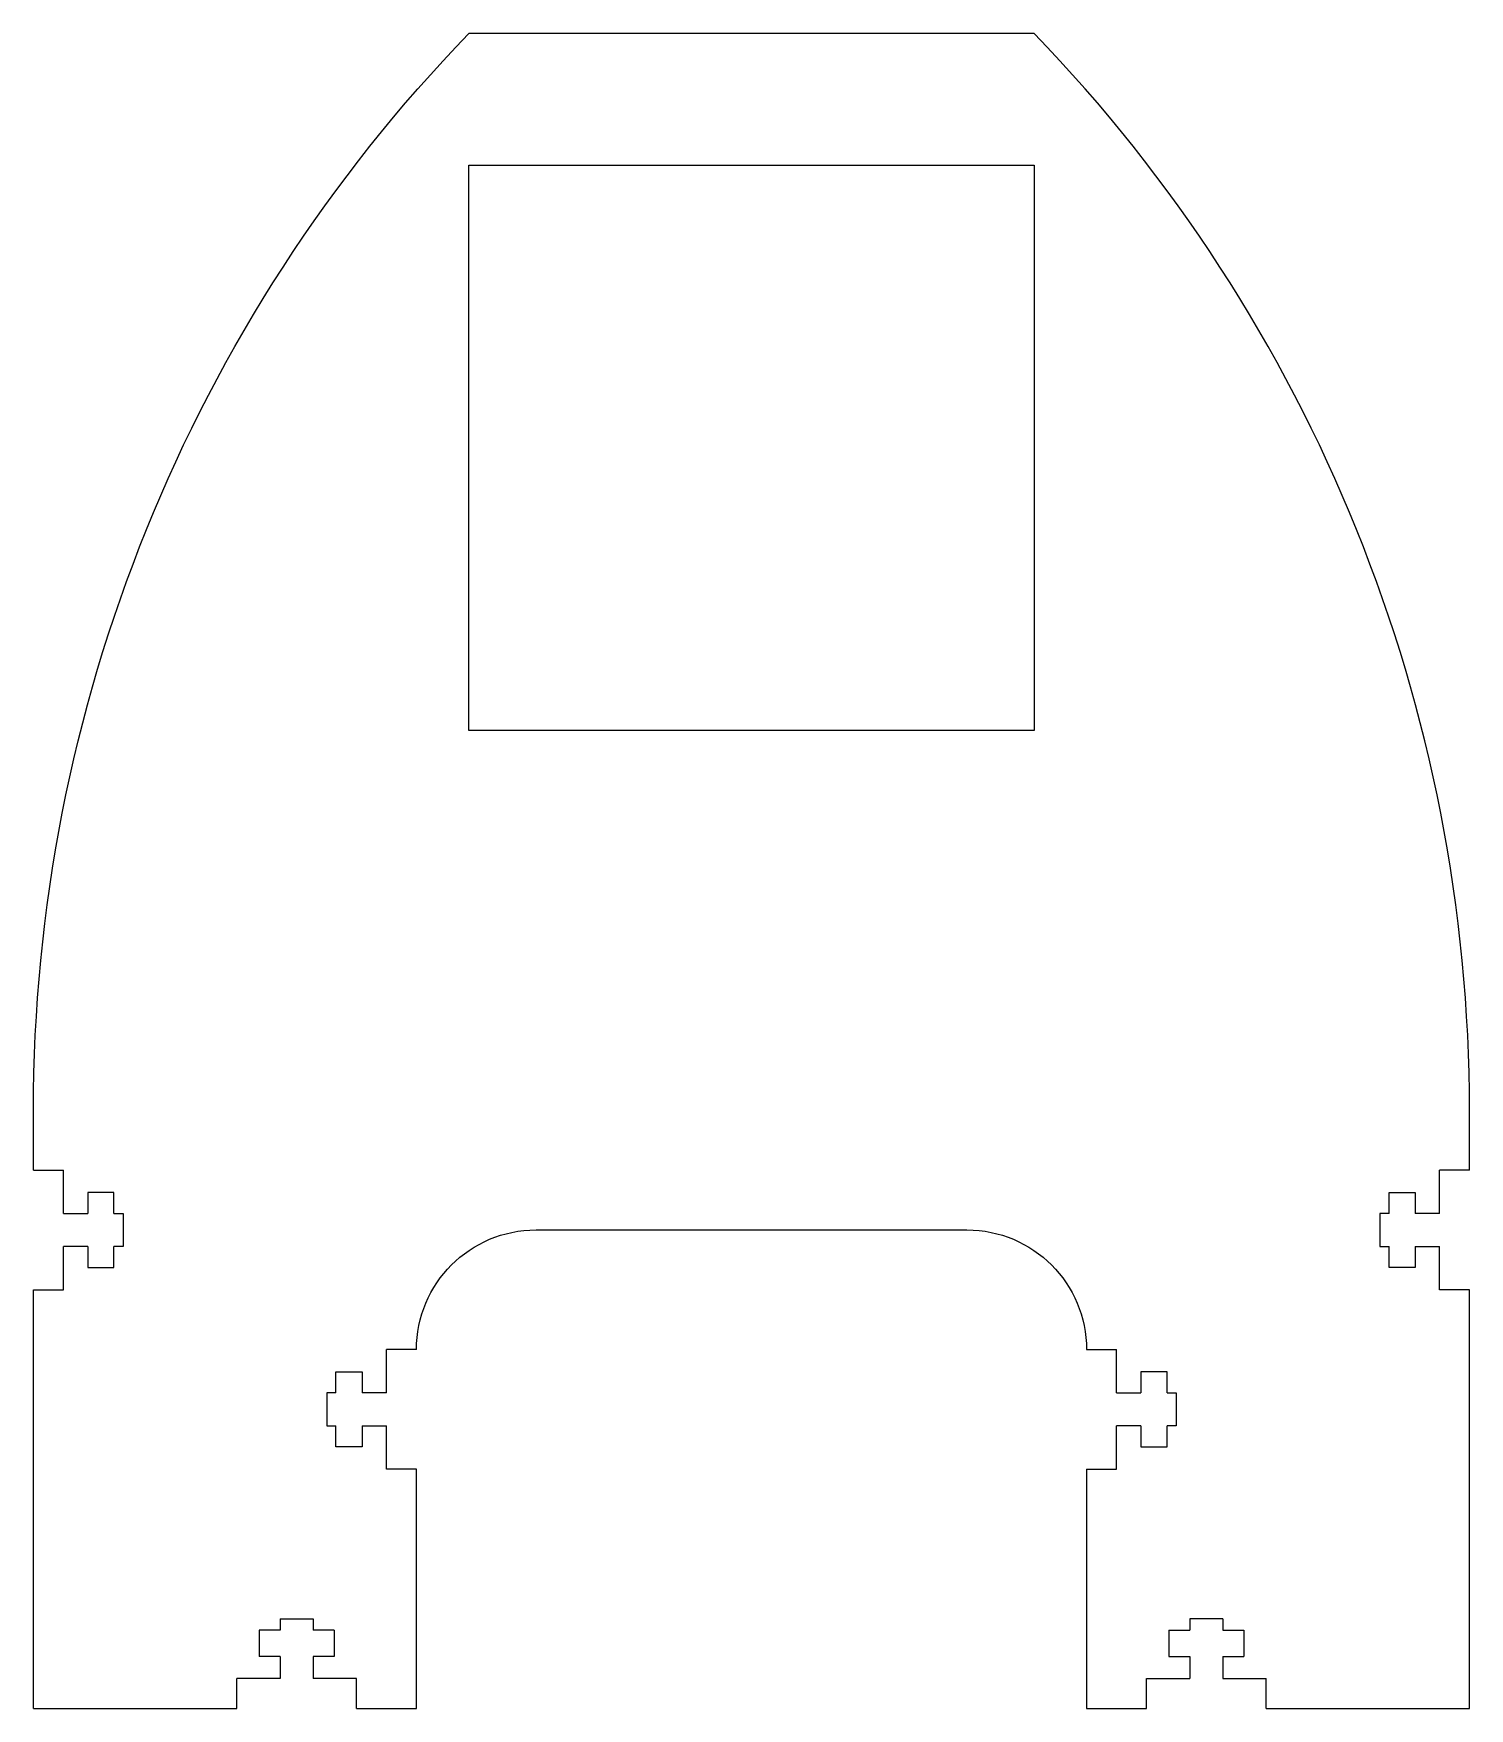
# Model space of a CAD drawing. Extents: x -3 to 3, y -7.2 to -0.2.
import ezdxf

# ---------------------------------------------------------------- set-up
doc = ezdxf.new("R2010")
doc.units = 0
doc.layers.add('VISIBLE', color=7, linetype='CONTINUOUS')

msp = doc.modelspace()

# ---------------------------------------------------------------- linework, layer by layer
at = {"layer": 'VISIBLE'}
for p, q in [((1.1811, -0.2, 0.125), (-1.1811, -0.2, 0.125)), ((-1.1811, -3.1122, 0.125), (-1.1811, -0.75, 0.125)), ((-1.1811, -0.75, 0.125), (1.1811, -0.75, 0.125)), ((1.1811, -0.75, 0.125), (1.1811, -3.1122, 0.125)), ((1.1811, -3.1122, 0.125), (-1.1811, -3.1122, 0.125)), ((-3, -4.95, 0.125), (-3, -4.7, 0.125)), ((3, -4.95, 0.125), (3, -4.7, 0.125)), ((-3, -4.95, 0.125), (-2.875, -4.95, 0.125)), ((-2.875, -5.131, 0.125), (-2.875, -4.95, 0.125)), ((2.875, -5.131, 0.125), (2.875, -4.95, 0.125)), ((3, -4.95, 0.125), (2.875, -4.95, 0.125)), ((-2.7728, -5.0435, 0.125), (-2.7728, -5.131, 0.125)), ((-2.6638, -5.0435, 0.125), (-2.7728, -5.0435, 0.125)), ((-2.6638, -5.131, 0.125), (-2.6638, -5.0435, 0.125)), ((2.6638, -5.131, 0.125), (2.6638, -5.0435, 0.125)), ((2.6638, -5.0435, 0.125), (2.7728, -5.0435, 0.125)), ((2.7728, -5.0435, 0.125), (2.7728, -5.131, 0.125)), ((-2.875, -5.131, 0.125), (-2.7728, -5.131, 0.125)), ((-2.6638, -5.131, 0.125), (-2.625, -5.131, 0.125)), ((-2.625, -5.131, 0.125), (-2.625, -5.269, 0.125)), ((2.625, -5.131, 0.125), (2.625, -5.269, 0.125)), ((2.6638, -5.131, 0.125), (2.625, -5.131, 0.125)), ((2.875, -5.131, 0.125), (2.7728, -5.131, 0.125)), ((-0.9, -5.2, 0.125), (0.9, -5.2, 0.125)), ((-2.7728, -5.269, 0.125), (-2.875, -5.269, 0.125)), ((-2.875, -5.45, 0.125), (-2.875, -5.269, 0.125)), ((-2.7728, -5.269, 0.125), (-2.7728, -5.3565, 0.125)), ((-2.625, -5.269, 0.125), (-2.6638, -5.269, 0.125)), ((-2.6638, -5.3565, 0.125), (-2.6638, -5.269, 0.125)), ((2.625, -5.269, 0.125), (2.6638, -5.269, 0.125)), ((2.6638, -5.3565, 0.125), (2.6638, -5.269, 0.125)), ((2.7728, -5.269, 0.125), (2.875, -5.269, 0.125)), ((2.7728, -5.269, 0.125), (2.7728, -5.3565, 0.125)), ((2.875, -5.45, 0.125), (2.875, -5.269, 0.125)), ((-2.7728, -5.3565, 0.125), (-2.6638, -5.3565, 0.125)), ((2.7728, -5.3565, 0.125), (2.6638, -5.3565, 0.125)), ((-3, -5.45, 0.125), (-2.875, -5.45, 0.125)), ((-3, -7.2, 0.125), (-3, -5.45, 0.125)), ((3, -5.45, 0.125), (2.875, -5.45, 0.125)), ((3, -7.2, 0.125), (3, -5.45, 0.125)), ((-1.525, -5.881, 0.125), (-1.525, -5.7, 0.125)), ((-1.4, -5.7, 0.125), (-1.525, -5.7, 0.125)), ((1.4, -5.7, 0.125), (1.525, -5.7, 0.125)), ((1.525, -5.881, 0.125), (1.525, -5.7, 0.125)), ((-1.7362, -5.881, 0.125), (-1.7362, -5.7935, 0.125)), ((-1.7362, -5.7935, 0.125), (-1.6272, -5.7935, 0.125)), ((-1.6272, -5.7935, 0.125), (-1.6272, -5.881, 0.125)), ((1.6272, -5.7935, 0.125), (1.6272, -5.881, 0.125)), ((1.7362, -5.7935, 0.125), (1.6272, -5.7935, 0.125)), ((1.7362, -5.881, 0.125), (1.7362, -5.7935, 0.125)), ((-1.775, -5.881, 0.125), (-1.775, -6.019, 0.125)), ((-1.7362, -5.881, 0.125), (-1.775, -5.881, 0.125)), ((-1.525, -5.881, 0.125), (-1.6272, -5.881, 0.125)), ((1.525, -5.881, 0.125), (1.6272, -5.881, 0.125)), ((1.7362, -5.881, 0.125), (1.775, -5.881, 0.125)), ((1.775, -5.881, 0.125), (1.775, -6.019, 0.125)), ((-1.775, -6.019, 0.125), (-1.7362, -6.019, 0.125)), ((-1.7362, -6.1065, 0.125), (-1.7362, -6.019, 0.125)), ((-1.6272, -6.019, 0.125), (-1.525, -6.019, 0.125)), ((-1.6272, -6.019, 0.125), (-1.6272, -6.1065, 0.125)), ((-1.525, -6.2, 0.125), (-1.525, -6.019, 0.125)), ((1.6272, -6.019, 0.125), (1.525, -6.019, 0.125)), ((1.525, -6.2, 0.125), (1.525, -6.019, 0.125)), ((1.6272, -6.019, 0.125), (1.6272, -6.1065, 0.125)), ((1.775, -6.019, 0.125), (1.7362, -6.019, 0.125)), ((1.7362, -6.1065, 0.125), (1.7362, -6.019, 0.125)), ((-1.6272, -6.1065, 0.125), (-1.7362, -6.1065, 0.125)), ((1.6272, -6.1065, 0.125), (1.7362, -6.1065, 0.125)), ((-1.4, -6.2, 0.125), (-1.525, -6.2, 0.125)), ((-1.4, -7.2, 0.125), (-1.4, -6.2, 0.125)), ((1.4, -6.2, 0.125), (1.525, -6.2, 0.125)), ((1.4, -6.2, 0.125), (1.4, -7.2, 0.125)), ((-1.969, -6.825, 0.125), (-1.969, -6.873, 0.125)), ((-1.969, -6.825, 0.125), (-1.831, -6.825, 0.125)), ((-1.831, -6.825, 0.125), (-1.831, -6.873, 0.125)), ((1.831, -6.825, 0.125), (1.831, -6.873, 0.125)), ((1.969, -6.825, 0.125), (1.831, -6.825, 0.125)), ((1.969, -6.825, 0.125), (1.969, -6.873, 0.125)), ((-2.0565, -6.873, 0.125), (-2.0565, -6.982, 0.125)), ((-1.969, -6.873, 0.125), (-2.0565, -6.873, 0.125)), ((-1.7435, -6.873, 0.125), (-1.831, -6.873, 0.125)), ((-1.7435, -6.873, 0.125), (-1.7435, -6.982, 0.125)), ((1.7435, -6.873, 0.125), (1.7435, -6.982, 0.125)), ((1.7435, -6.873, 0.125), (1.831, -6.873, 0.125)), ((1.969, -6.873, 0.125), (2.0565, -6.873, 0.125)), ((2.0565, -6.873, 0.125), (2.0565, -6.982, 0.125)), ((-1.969, -6.982, 0.125), (-2.0565, -6.982, 0.125)), ((-1.969, -6.982, 0.125), (-1.969, -7.075, 0.125)), ((-1.7435, -6.982, 0.125), (-1.831, -6.982, 0.125)), ((-1.831, -6.982, 0.125), (-1.831, -7.075, 0.125)), ((1.7435, -6.982, 0.125), (1.831, -6.982, 0.125)), ((1.831, -6.982, 0.125), (1.831, -7.075, 0.125)), ((1.969, -6.982, 0.125), (2.0565, -6.982, 0.125)), ((1.969, -6.982, 0.125), (1.969, -7.075, 0.125)), ((-2.15, -7.2, 0.125), (-2.15, -7.075, 0.125)), ((-1.969, -7.075, 0.125), (-2.15, -7.075, 0.125)), ((-1.65, -7.075, 0.125), (-1.831, -7.075, 0.125)), ((-1.65, -7.2, 0.125), (-1.65, -7.075, 0.125)), ((1.65, -7.2, 0.125), (1.65, -7.075, 0.125)), ((1.65, -7.075, 0.125), (1.831, -7.075, 0.125)), ((1.969, -7.075, 0.125), (2.15, -7.075, 0.125)), ((2.15, -7.2, 0.125), (2.15, -7.075, 0.125)), ((-3, -7.2, 0.125), (-2.15, -7.2, 0.125)), ((-1.65, -7.2, 0.125), (-1.4, -7.2, 0.125)), ((1.4, -7.2, 0.125), (1.65, -7.2, 0.125)), ((2.15, -7.2, 0.125), (3, -7.2, 0.125))]:
    msp.add_line(p, q, dxfattribs=at)
at = {"layer": 'VISIBLE', "extrusion": (0, 0, -1)}
for centre, radius, start, end in [((-3.476, -4.7, -0.125), 6.476, 0, 44.01707), ((0.9, -5.7, -0.125), 0.5, 0, 90), ((-0.9, -5.7, -0.125), 0.5, 90, 180)]:
    msp.add_arc(centre, radius, start, end, dxfattribs=at)
at = {"layer": 'VISIBLE'}
msp.add_arc((-3.476, -4.7, 0.125), 6.476, 0, 44.01707, dxfattribs=at)

doc.saveas('drawing.dxf')
